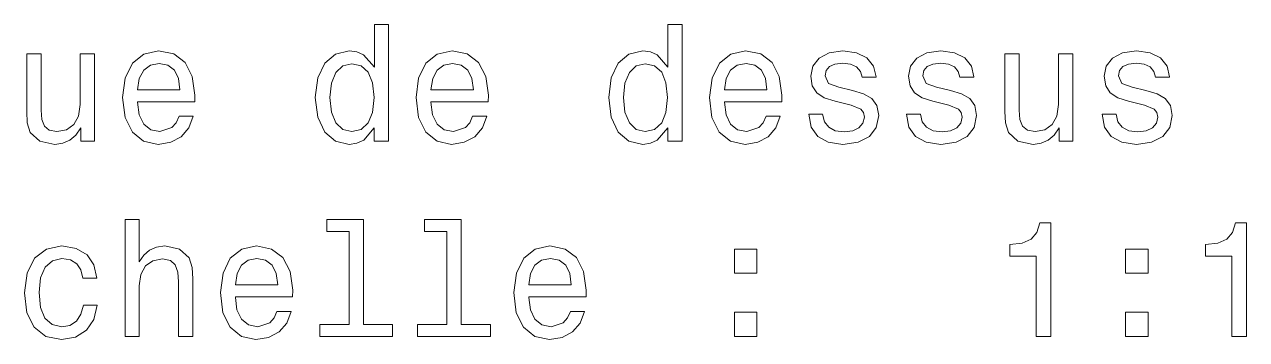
# Model space of a CAD drawing. Extents: x 552 to 708, y 360 to 465.
# Drawn here: x 597.92 to 635.85, y 359.87 to 369.63 of the extents above; entities that cross this region are included whole.
import ezdxf

# ---------------------------------------------------------------- set-up
doc = ezdxf.new("R2010")
doc.units = 0

msp = doc.modelspace()

# ---------------------------------------------------------------- linework, layer by layer
at = {"color": 7, "lineweight": 13}
for points in [[(608.782, 366.432), (608.782, 366.013), (609.226, 366.013), (609.226, 369.634), (608.787, 369.634), (608.787, 368.308), (608.45, 368.691), (608.243, 368.782), (608.006, 368.817), (607.577, 368.717), (607.244, 368.434), (607.027, 367.98), (606.952, 367.37), (607.027, 366.76), (607.244, 366.301), (607.577, 366.013), (608.006, 365.918), (608.243, 365.953), (608.455, 366.044)], [(617.891, 366.432), (617.891, 366.013), (618.334, 366.013), (618.334, 369.634), (617.896, 369.634), (617.896, 368.308), (617.558, 368.691), (617.351, 368.782), (617.114, 368.817), (616.685, 368.717), (616.352, 368.434), (616.135, 367.98), (616.06, 367.37), (616.135, 366.76), (616.352, 366.301), (616.685, 366.013), (617.114, 365.918), (617.351, 365.953), (617.563, 366.044)], [(600.098, 368.722), (599.654, 368.722), (599.654, 367.158), (599.604, 366.795), (599.458, 366.533), (599.231, 366.371), (598.933, 366.321), (598.696, 366.361), (598.545, 366.482), (598.459, 366.689), (598.439, 366.982), (598.439, 368.722), (597.995, 368.722), (597.995, 366.941), (598.01, 366.583), (598.106, 366.286), (598.398, 366.013), (598.867, 365.918), (599.12, 365.953), (599.336, 366.044), (599.523, 366.2), (599.674, 366.427), (599.674, 366.013), (600.098, 366.013)], [(601.434, 367.239), (603.21, 367.239), (603.215, 367.446), (603.134, 368.026), (602.912, 368.459), (602.559, 368.722), (602.09, 368.817), (601.631, 368.717), (601.278, 368.434), (601.051, 367.975), (600.97, 367.37), (601.046, 366.75), (601.273, 366.296), (601.621, 366.013), (602.075, 365.918), (602.468, 365.983), (602.791, 366.155), (603.028, 366.427), (603.164, 366.79), (602.726, 366.79), (602.635, 366.588), (602.504, 366.437), (602.13, 366.316), (601.843, 366.371), (601.626, 366.548), (601.485, 366.835), (601.434, 367.224)], [(610.542, 367.239), (612.318, 367.239), (612.323, 367.446), (612.242, 368.026), (612.02, 368.459), (611.667, 368.722), (611.198, 368.817), (610.739, 368.717), (610.386, 368.434), (610.159, 367.975), (610.079, 367.37), (610.154, 366.75), (610.381, 366.296), (610.729, 366.013), (611.183, 365.918), (611.576, 365.983), (611.899, 366.155), (612.136, 366.427), (612.272, 366.79), (611.834, 366.79), (611.743, 366.588), (611.612, 366.437), (611.238, 366.316), (610.951, 366.371), (610.734, 366.548), (610.593, 366.835), (610.542, 367.224)], [(619.651, 367.239), (621.426, 367.239), (621.431, 367.446), (621.35, 368.026), (621.128, 368.459), (620.775, 368.722), (620.306, 368.817), (619.847, 368.717), (619.494, 368.434), (619.267, 367.975), (619.187, 367.37), (619.262, 366.75), (619.489, 366.296), (619.837, 366.013), (620.291, 365.918), (620.684, 365.983), (621.007, 366.155), (621.244, 366.427), (621.38, 366.79), (620.942, 366.79), (620.851, 366.588), (620.72, 366.437), (620.347, 366.316), (620.059, 366.371), (619.842, 366.548), (619.701, 366.835), (619.651, 367.224)], [(623.625, 367.592), (623.196, 367.693), (622.878, 367.809), (622.772, 368.046), (622.803, 368.212), (622.909, 368.333), (623.08, 368.409), (623.327, 368.439), (623.564, 368.409), (623.751, 368.318), (623.872, 368.182), (623.922, 368), (624.356, 368), (624.356, 368.011), (624.28, 368.338), (624.073, 368.596), (623.751, 368.757), (623.327, 368.817), (622.898, 368.757), (622.586, 368.59), (622.389, 368.343), (622.329, 368.031), (622.374, 367.728), (622.515, 367.516), (622.747, 367.365), (623.085, 367.259), (623.579, 367.138), (623.882, 367.012), (623.963, 366.911), (623.993, 366.76), (623.947, 366.573), (623.826, 366.432), (623.63, 366.341), (623.367, 366.311), (623.09, 366.341), (622.888, 366.447), (622.752, 366.619), (622.697, 366.856), (622.268, 366.856), (622.339, 366.452), (622.545, 366.16), (622.873, 365.983), (623.327, 365.918), (623.801, 365.983), (624.149, 366.16), (624.361, 366.442), (624.437, 366.81), (624.381, 367.128), (624.225, 367.345), (623.968, 367.486)], [(626.661, 367.592), (626.232, 367.693), (625.914, 367.809), (625.808, 368.046), (625.839, 368.212), (625.945, 368.333), (626.116, 368.409), (626.363, 368.439), (626.6, 368.409), (626.787, 368.318), (626.908, 368.182), (626.958, 368), (627.392, 368), (627.392, 368.011), (627.316, 368.338), (627.109, 368.596), (626.787, 368.757), (626.363, 368.817), (625.934, 368.757), (625.622, 368.59), (625.425, 368.343), (625.365, 368.031), (625.41, 367.728), (625.551, 367.516), (625.783, 367.365), (626.121, 367.259), (626.615, 367.138), (626.918, 367.012), (626.999, 366.911), (627.029, 366.76), (626.983, 366.573), (626.862, 366.432), (626.666, 366.341), (626.403, 366.311), (626.126, 366.341), (625.924, 366.447), (625.788, 366.619), (625.733, 366.856), (625.304, 366.856), (625.375, 366.452), (625.581, 366.16), (625.909, 365.983), (626.363, 365.918), (626.837, 365.983), (627.185, 366.16), (627.397, 366.442), (627.473, 366.81), (627.417, 367.128), (627.261, 367.345), (627.004, 367.486)], [(630.458, 368.722), (630.014, 368.722), (630.014, 367.158), (629.964, 366.795), (629.818, 366.533), (629.591, 366.371), (629.293, 366.321), (629.056, 366.361), (628.905, 366.482), (628.819, 366.689), (628.799, 366.982), (628.799, 368.722), (628.355, 368.722), (628.355, 366.941), (628.37, 366.583), (628.466, 366.286), (628.759, 366.013), (629.228, 365.918), (629.48, 365.953), (629.697, 366.044), (629.883, 366.2), (630.035, 366.427), (630.035, 366.013), (630.458, 366.013)], [(632.733, 367.592), (632.304, 367.693), (631.986, 367.809), (631.88, 368.046), (631.911, 368.212), (632.017, 368.333), (632.188, 368.409), (632.435, 368.439), (632.672, 368.409), (632.859, 368.318), (632.98, 368.182), (633.03, 368), (633.464, 368), (633.464, 368.011), (633.388, 368.338), (633.182, 368.596), (632.859, 368.757), (632.435, 368.817), (632.006, 368.757), (631.694, 368.59), (631.497, 368.343), (631.437, 368.031), (631.482, 367.728), (631.623, 367.516), (631.855, 367.365), (632.193, 367.259), (632.687, 367.138), (632.99, 367.012), (633.071, 366.911), (633.101, 366.76), (633.055, 366.573), (632.934, 366.432), (632.738, 366.341), (632.476, 366.311), (632.198, 366.341), (631.996, 366.447), (631.86, 366.619), (631.805, 366.856), (631.376, 366.856), (631.447, 366.452), (631.653, 366.16), (631.981, 365.983), (632.435, 365.918), (632.909, 365.983), (633.257, 366.16), (633.469, 366.442), (633.545, 366.81), (633.489, 367.128), (633.333, 367.345), (633.076, 367.486)], [(601.434, 367.612), (601.49, 367.96), (601.626, 368.217), (601.833, 368.374), (602.105, 368.429), (602.372, 368.374), (602.579, 368.217), (602.705, 367.96), (602.751, 367.612)], [(608.081, 368.419), (608.374, 368.348), (608.596, 368.152), (608.727, 367.824), (608.777, 367.37), (608.727, 366.911), (608.596, 366.583), (608.374, 366.382), (608.081, 366.316), (607.804, 366.382), (607.592, 366.583), (607.451, 366.916), (607.406, 367.37), (607.451, 367.819), (607.592, 368.147), (607.804, 368.348)], [(610.542, 367.612), (610.598, 367.96), (610.734, 368.217), (610.941, 368.374), (611.213, 368.429), (611.481, 368.374), (611.687, 368.217), (611.813, 367.96), (611.859, 367.612)], [(617.189, 368.419), (617.482, 368.348), (617.704, 368.152), (617.835, 367.824), (617.885, 367.37), (617.835, 366.911), (617.704, 366.583), (617.482, 366.382), (617.189, 366.316), (616.912, 366.382), (616.7, 366.583), (616.559, 366.916), (616.514, 367.37), (616.559, 367.819), (616.7, 368.147), (616.912, 368.348)], [(619.651, 367.612), (619.706, 367.96), (619.842, 368.217), (620.049, 368.374), (620.321, 368.429), (620.589, 368.374), (620.795, 368.217), (620.921, 367.96), (620.967, 367.612)], [(601.046, 359.967), (601.49, 359.967), (601.49, 361.53), (601.535, 361.888), (601.682, 362.15), (601.909, 362.312), (602.211, 362.372), (602.453, 362.322), (602.604, 362.186), (602.68, 361.959), (602.705, 361.656), (602.705, 359.967), (603.149, 359.967), (603.149, 361.747), (603.129, 362.105), (603.038, 362.402), (602.741, 362.675), (602.277, 362.771), (602.024, 362.735), (601.808, 362.639), (601.626, 362.488), (601.49, 362.281), (601.49, 363.588), (601.046, 363.588)], [(608.001, 363.214), (608.001, 360.34), (607.088, 360.34), (607.088, 359.967), (609.352, 359.967), (609.352, 360.34), (608.445, 360.34), (608.445, 363.588), (607.305, 363.588), (607.305, 363.214)], [(611.037, 363.214), (611.037, 360.34), (610.124, 360.34), (610.124, 359.967), (612.388, 359.967), (612.388, 360.34), (611.481, 360.34), (611.481, 363.588), (610.341, 363.588), (610.341, 363.214)], [(629.323, 359.967), (629.782, 359.967), (629.782, 363.492), (629.439, 363.492), (629.349, 363.184), (629.167, 362.977), (628.89, 362.856), (628.506, 362.816), (628.506, 362.458), (629.323, 362.458)], [(635.396, 359.967), (635.854, 359.967), (635.854, 363.492), (635.512, 363.492), (635.421, 363.184), (635.239, 362.977), (634.962, 362.856), (634.579, 362.816), (634.579, 362.458), (635.396, 362.458)], [(599.735, 361.777), (600.174, 361.777), (600.083, 362.181), (599.866, 362.498), (599.528, 362.695), (599.089, 362.771), (598.605, 362.67), (598.237, 362.387), (598.005, 361.928), (597.924, 361.313), (598, 360.703), (598.227, 360.249), (598.585, 359.967), (599.074, 359.871), (599.508, 359.946), (599.846, 360.158), (600.078, 360.491), (600.179, 360.935), (599.755, 360.935), (599.679, 360.652), (599.538, 360.441), (599.336, 360.309), (599.089, 360.269), (598.782, 360.335), (598.56, 360.536), (598.424, 360.864), (598.378, 361.328), (598.424, 361.782), (598.565, 362.11), (598.792, 362.312), (599.089, 362.382), (599.352, 362.337), (599.548, 362.221), (599.679, 362.029)], [(604.47, 361.192), (606.246, 361.192), (606.251, 361.399), (606.17, 361.979), (605.948, 362.413), (605.595, 362.675), (605.126, 362.771), (604.667, 362.67), (604.314, 362.387), (604.087, 361.928), (604.006, 361.323), (604.082, 360.703), (604.309, 360.249), (604.657, 359.967), (605.111, 359.871), (605.504, 359.936), (605.827, 360.108), (606.064, 360.38), (606.2, 360.743), (605.762, 360.743), (605.671, 360.541), (605.54, 360.39), (605.166, 360.269), (604.879, 360.325), (604.662, 360.501), (604.521, 360.789), (604.47, 361.177)], [(613.579, 361.192), (615.354, 361.192), (615.359, 361.399), (615.278, 361.979), (615.056, 362.413), (614.703, 362.675), (614.234, 362.771), (613.775, 362.67), (613.422, 362.387), (613.195, 361.928), (613.115, 361.323), (613.19, 360.703), (613.417, 360.249), (613.765, 359.967), (614.219, 359.871), (614.612, 359.936), (614.935, 360.108), (615.172, 360.38), (615.308, 360.743), (614.87, 360.743), (614.779, 360.541), (614.648, 360.39), (614.274, 360.269), (613.987, 360.325), (613.77, 360.501), (613.629, 360.789), (613.579, 361.177)], [(619.958, 361.923), (620.654, 361.923), (620.654, 362.675), (619.958, 362.675)], [(632.102, 361.923), (632.798, 361.923), (632.798, 362.675), (632.102, 362.675)], [(604.47, 361.565), (604.526, 361.913), (604.662, 362.17), (604.869, 362.327), (605.141, 362.382), (605.409, 362.327), (605.615, 362.17), (605.741, 361.913), (605.787, 361.565)], [(613.579, 361.565), (613.634, 361.913), (613.77, 362.17), (613.977, 362.327), (614.249, 362.382), (614.517, 362.327), (614.723, 362.17), (614.849, 361.913), (614.895, 361.565)], [(619.958, 359.967), (620.654, 359.967), (620.654, 360.718), (619.958, 360.718)], [(632.102, 359.967), (632.798, 359.967), (632.798, 360.718), (632.102, 360.718)]]:
    msp.add_lwpolyline(points, close=True, dxfattribs=at)

doc.saveas('drawing.dxf')
